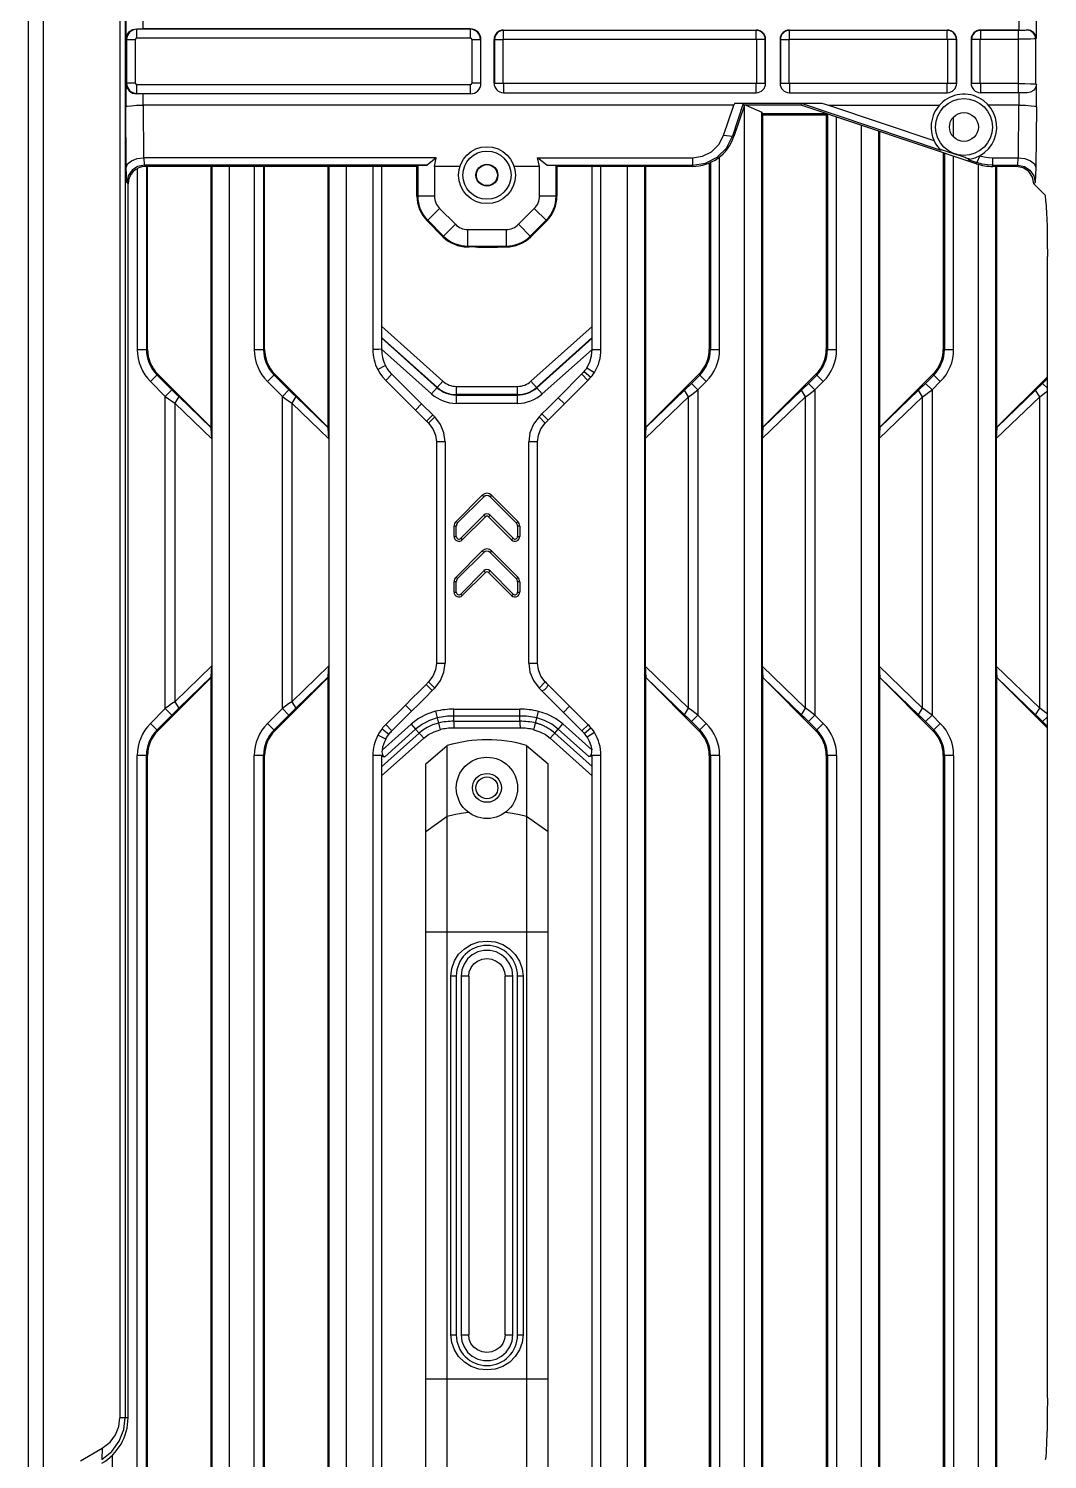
# Model space of a CAD drawing. Header units: millimetres. Extents: x -3132 to 28633, y 682 to 5849.
# Drawn here: x 7383.7 to 7500.1, y 2045.8 to 2209.3 of the extents above; entities that cross this region are included whole.
import ezdxf

# ---------------------------------------------------------------- set-up
doc = ezdxf.new("R2010")
doc.units = ezdxf.units.MM

msp = doc.modelspace()

# ---------------------------------------------------------------- linework, layer by layer
at = {"linetype": 'Continuous'}
for p, q in [((7383.661, 1715.92), (7383.661, 2695.146)), ((7385.328, 2694.142), (7385.328, 1716.924)), ((7394.08, 2360.493), (7394.08, 2050.573)), ((7394.697, 2360.493), (7394.697, 2050.573)), ((7394.752, 2210.744), (7394.752, 2208.033)), ((7396.741, 2209.242), (7396.741, 2210.533)), ((7496.813, 2210.533), (7496.813, 2209.11)), ((7498.803, 2208.182), (7498.803, 2210.744)), ((7434.128, 2209.199), (7396.028, 2209.199)), ((7396.028, 2208.204), (7396.028, 2209.199)), ((7434.128, 2209.242), (7396.741, 2209.242)), ((7434.128, 2209.242), (7434.128, 2208.204)), ((7437.928, 2209.11), (7466.795, 2209.11)), ((7437.928, 2208.072), (7437.928, 2209.11)), ((7466.795, 2209.066), (7437.928, 2209.066)), ((7466.795, 2208.072), (7466.795, 2209.066)), ((7470.595, 2209.11), (7488.628, 2209.11)), ((7470.595, 2208.072), (7470.595, 2209.11)), ((7488.628, 2209.066), (7470.595, 2209.066)), ((7488.628, 2208.072), (7488.628, 2209.066)), ((7496.813, 2209.11), (7492.428, 2209.11)), ((7496.737, 2209.066), (7492.428, 2209.066)), ((7492.428, 2209.066), (7492.428, 2208.072)), ((7496.737, 2209.066), (7496.737, 2201.999)), ((7497.749, 2209.118), (7497.731, 2209.1)), ((7394.752, 2208.033), (7395.857, 2208.033)), ((7394.862, 2208.033), (7394.862, 2203.033)), ((7395.857, 2203.033), (7395.857, 2208.033)), ((7396.028, 2208.204), (7434.128, 2208.204)), ((7434.299, 2208.033), (7435.338, 2208.033)), ((7434.299, 2208.033), (7434.299, 2203.033)), ((7435.338, 2203.033), (7435.338, 2208.033)), ((7436.851, 2208.033), (7437.89, 2208.033)), ((7436.851, 2203.033), (7436.851, 2208.033)), ((7436.895, 2208.033), (7436.895, 2203.033)), ((7437.89, 2208.072), (7466.833, 2208.072)), ((7437.89, 2202.994), (7437.89, 2208.072)), ((7466.833, 2208.072), (7466.833, 2202.994)), ((7467.828, 2208.033), (7466.833, 2208.033)), ((7467.828, 2203.033), (7467.828, 2208.033)), ((7467.871, 2203.033), (7467.871, 2208.033)), ((7469.518, 2208.033), (7470.556, 2208.033)), ((7469.518, 2208.033), (7469.518, 2203.033)), ((7469.561, 2208.033), (7469.561, 2203.033)), ((7470.556, 2208.072), (7488.667, 2208.072)), ((7470.556, 2202.994), (7470.556, 2208.072)), ((7488.667, 2208.072), (7488.667, 2202.994)), ((7489.662, 2208.033), (7488.667, 2208.033)), ((7489.662, 2203.033), (7489.662, 2208.033)), ((7489.705, 2203.033), (7489.705, 2208.033)), ((7491.351, 2208.033), (7491.351, 2203.033)), ((7492.39, 2208.033), (7491.395, 2208.033)), ((7491.395, 2208.033), (7491.395, 2203.033)), ((7492.39, 2208.072), (7496.737, 2208.072)), ((7492.39, 2202.994), (7492.39, 2208.072)), ((7498.726, 2208.105), (7498.803, 2208.182)), ((7498.726, 2202.961), (7498.726, 2208.105)), ((7395.857, 2203.033), (7394.752, 2203.033)), ((7394.752, 2203.033), (7394.752, 2200.322)), ((7434.128, 2202.862), (7396.028, 2202.862)), ((7396.028, 2201.819), (7396.028, 2202.862)), ((7396.028, 2201.867), (7434.128, 2201.867)), ((7434.128, 2201.823), (7396.741, 2201.823)), ((7396.741, 2200.533), (7396.741, 2201.823)), ((7434.128, 2202.862), (7434.128, 2201.867)), ((7435.294, 2203.033), (7434.299, 2203.033)), ((7436.895, 2203.033), (7437.89, 2203.033)), ((7466.833, 2202.994), (7437.89, 2202.994)), ((7437.928, 2202.994), (7437.928, 2201.999)), ((7437.928, 2201.956), (7466.795, 2201.956)), ((7466.795, 2201.999), (7466.795, 2202.994)), ((7466.833, 2203.033), (7467.828, 2203.033)), ((7469.561, 2203.033), (7470.556, 2203.033)), ((7488.667, 2202.994), (7470.556, 2202.994)), ((7470.595, 2202.994), (7470.595, 2201.999)), ((7470.595, 2201.956), (7488.628, 2201.956)), ((7488.628, 2201.999), (7488.628, 2202.994)), ((7488.667, 2203.033), (7489.662, 2203.033)), ((7491.395, 2203.033), (7492.39, 2203.033)), ((7496.737, 2202.994), (7492.39, 2202.994)), ((7492.428, 2202.994), (7492.428, 2201.999)), ((7496.813, 2201.956), (7492.428, 2201.956)), ((7496.813, 2201.956), (7496.813, 2200.533)), ((7497.749, 2201.948), (7497.731, 2201.966)), ((7498.726, 2202.961), (7498.803, 2202.884)), ((7498.803, 2200.322), (7498.803, 2202.884)), ((7394.803, 2193.405), (7394.752, 2200.322)), ((7464.223, 2200.533), (7396.743, 2200.533)), ((7396.743, 2200.533), (7396.788, 2194.511)), ((7463.067, 2197.08), (7464.223, 2200.533)), ((7465.314, 2200.709), (7464.101, 2196.993)), ((7464.339, 2200.742), (7464.223, 2200.533)), ((7465.441, 2200.533), (7464.241, 2196.946)), ((7464.339, 2200.742), (7474.308, 2200.742)), ((7464.339, 2200.742), (7465.314, 2200.709)), ((7465.441, 2200.533), (7465.314, 2200.709)), ((7465.429, 2200.533), (7465.429, 1995.44)), ((7471.948, 2200.533), (7465.441, 2200.533)), ((7465.62, 2200.533), (7467.426, 2199.714)), ((7471.948, 2200.533), (7471.978, 2200.715)), ((7491.943, 2193.843), (7471.948, 2200.533)), ((7471.978, 2200.715), (7474.308, 2200.742)), ((7487.923, 2195.336), (7471.978, 2200.715)), ((7474.308, 2200.742), (7475.072, 2200.533)), ((7475.072, 2200.533), (7487.733, 2200.533)), ((7475.072, 2200.533), (7487.102, 2196.508)), ((7496.812, 2200.533), (7493.323, 2200.533)), ((7496.767, 2194.511), (7496.812, 2200.533)), ((7498.803, 2200.322), (7498.751, 2193.405)), ((7467.422, 2199.713), (7467.436, 2199.532)), ((7467.422, 1997.432), (7467.422, 2199.713)), ((7467.436, 2199.532), (7467.568, 2199.401)), ((7467.567, 2163.729), (7467.567, 2199.401)), ((7474.794, 2199.401), (7467.568, 2199.401)), ((7474.883, 2199.49), (7474.794, 2199.401)), ((7474.794, 2199.401), (7474.794, 2172.617)), ((7474.921, 2199.534), (7474.883, 2199.49)), ((7474.927, 2199.539), (7474.928, 2172.617)), ((7475.982, 2172.617), (7475.982, 2199.183)), ((7489.352, 2196.914), (7489.352, 2199.15)), ((7464.091, 2196.963), (7463.067, 2197.08)), ((7464.241, 2196.946), (7464.101, 2196.993)), ((7478.799, 2198.241), (7478.799, 2008.81)), ((7480.792, 2010.802), (7480.792, 2197.574)), ((7480.937, 2163.729), (7480.937, 2197.525)), ((7488.188, 2195.361), (7488.069, 2195.399)), ((7430.238, 2194.511), (7396.812, 2194.511)), ((7396.812, 2194.511), (7396.849, 2193.661)), ((7429.186, 2193.661), (7396.89, 2193.661)), ((7396.89, 2193.661), (7397.018, 2193.533)), ((7428.119, 2193.623), (7429.186, 2193.661)), ((7430.238, 2194.511), (7429.186, 2193.661)), ((7430.028, 2193.533), (7430.238, 2194.511)), ((7441.819, 2194.511), (7459.499, 2194.511)), ((7442.87, 2193.661), (7441.819, 2194.511)), ((7442.028, 2193.533), (7441.819, 2194.511)), ((7442.87, 2193.661), (7459.499, 2193.661)), ((7442.87, 2193.661), (7443.938, 2193.623)), ((7459.499, 2194.511), (7459.499, 2193.533)), ((7461.424, 2193.971), (7461.424, 2172.617)), ((7461.557, 2194.038), (7461.558, 2172.617)), ((7462.612, 2172.617), (7462.612, 2194.665)), ((7488.164, 2195.107), (7488.164, 2172.617)), ((7488.297, 2195.063), (7488.298, 2172.617)), ((7489.243, 2195.011), (7488.634, 2195.214)), ((7490.333, 2194.646), (7489.243, 2195.011)), ((7489.352, 2172.617), (7489.352, 2194.71)), ((7490.965, 2194.31), (7491.994, 2193.962)), ((7491.984, 2193.966), (7491.943, 2193.843)), ((7492.33, 2194.744), (7491.994, 2193.962)), ((7492.169, 2193.781), (7492.169, 2022.18)), ((7493.846, 2194.511), (7496.767, 2194.511)), ((7493.846, 2193.533), (7493.846, 2194.511)), ((7493.846, 2193.661), (7496.706, 2193.661)), ((7496.537, 2193.533), (7496.664, 2193.661)), ((7496.706, 2193.661), (7496.742, 2194.511)), ((7394.877, 2191.694), (7394.803, 2193.405)), ((7396.074, 2193.261), (7396.074, 2172.617)), ((7428.028, 2193.533), (7397.018, 2193.533)), ((7397.137, 2193.533), (7397.128, 2172.617)), ((7397.262, 2172.617), (7397.262, 2193.533)), ((7404.488, 2193.533), (7404.488, 2163.734)), ((7404.63, 1961.512), (7404.63, 2193.533)), ((7406.627, 1960.447), (7406.627, 2193.533)), ((7409.444, 2193.533), (7409.444, 2172.617)), ((7410.507, 2193.533), (7410.498, 2172.617)), ((7410.632, 2172.617), (7410.632, 2193.533)), ((7417.858, 2193.533), (7417.858, 2163.734)), ((7418, 1961.512), (7418, 2193.533)), ((7419.997, 1960.447), (7419.997, 2193.533)), ((7422.998, 2193.533), (7422.998, 2172.617)), ((7423.997, 2193.533), (7423.997, 2172.648)), ((7428.028, 2193.533), (7428.119, 2193.623)), ((7428.028, 2190.14), (7428.028, 2193.533)), ((7428.119, 2193.623), (7428.119, 2190.14)), ((7432.936, 2193.533), (7430.028, 2193.533)), ((7430.028, 2193.533), (7430.028, 2190.14)), ((7442.028, 2193.533), (7439.12, 2193.533)), ((7442.028, 2190.14), (7442.028, 2193.533)), ((7444.028, 2193.533), (7443.938, 2193.623)), ((7443.938, 2190.14), (7443.938, 2193.623)), ((7459.499, 2193.533), (7444.028, 2193.533)), ((7444.028, 2193.533), (7444.028, 2190.14)), ((7448.059, 2172.633), (7448.059, 2193.533)), ((7449.058, 2172.621), (7449.058, 2193.533)), ((7452.059, 2193.533), (7452.059, 1982.07)), ((7454.052, 1984.062), (7454.052, 2193.533)), ((7454.197, 2163.729), (7454.197, 2193.533)), ((7496.537, 2193.533), (7493.846, 2193.533)), ((7494.162, 2024.172), (7494.162, 2193.533)), ((7494.307, 2163.729), (7494.307, 2193.533)), ((7498.751, 2193.405), (7498.678, 2191.694)), ((7395.028, 2191.543), (7394.877, 2191.694)), ((7395.028, 2050.573), (7395.028, 2191.543)), ((7498.678, 2191.694), (7498.527, 2191.538)), ((7498.527, 2191.538), (7499.819, 2190.241)), ((7430.028, 2190.14), (7428.028, 2190.14)), ((7429.2, 2187.311), (7430.614, 2188.726)), ((7430.614, 2188.726), (7432.421, 2186.919)), ((7439.636, 2186.919), (7441.442, 2188.726)), ((7441.442, 2188.726), (7442.857, 2187.311)), ((7444.028, 2190.14), (7442.028, 2190.14)), ((7431.007, 2185.504), (7429.2, 2187.311)), ((7429.264, 2187.375), (7431.071, 2185.568)), ((7440.986, 2185.568), (7442.793, 2187.375)), ((7442.857, 2187.311), (7441.05, 2185.504)), ((7432.421, 2186.919), (7431.007, 2185.504)), ((7433.835, 2186.333), (7438.221, 2186.333)), ((7433.835, 2184.333), (7433.835, 2186.333)), ((7438.221, 2186.333), (7438.221, 2184.333)), ((7441.05, 2185.504), (7439.636, 2186.919)), ((7433.835, 2184.423), (7438.221, 2184.423)), ((7433.835, 2184.333), (7434.006, 2184.333)), ((7434.998, 2184.301), (7435.093, 2184.263)), ((7436.963, 2184.263), (7435.093, 2184.263)), ((7437.058, 2184.301), (7436.963, 2184.263)), ((7438.05, 2184.333), (7438.221, 2184.333)), ((7500.064, 2052.801), (7500.064, 2183.259)), ((7431.005, 2168.989), (7423.998, 2175.276)), ((7448.058, 2175.25), (7441.056, 2168.986)), ((7396.074, 2172.617), (7397.262, 2172.617)), ((7409.444, 2172.617), (7410.632, 2172.617)), ((7430.371, 2168.283), (7423.998, 2174.001)), ((7423.998, 2173.942), (7430.342, 2168.25)), ((7423.998, 2172.648), (7429.708, 2167.544)), ((7448.058, 2173.978), (7441.688, 2168.279)), ((7441.718, 2168.246), (7448.058, 2173.918)), ((7442.35, 2167.539), (7448.058, 2172.633)), ((7448.059, 2172.633), (7449.058, 2172.618)), ((7461.424, 2172.617), (7462.612, 2172.617)), ((7474.794, 2172.617), (7475.982, 2172.617)), ((7488.164, 2172.617), (7489.352, 2172.617)), ((7424.445, 2170.779), (7423.553, 2170.327)), ((7398.434, 2169.788), (7397.594, 2168.948)), ((7398.339, 2169.693), (7400.027, 2168.006)), ((7404.488, 2163.734), (7398.434, 2169.788)), ((7411.804, 2169.788), (7410.964, 2168.948)), ((7411.709, 2169.693), (7413.397, 2168.006)), ((7417.858, 2163.734), (7411.804, 2169.788)), ((7425.166, 2169.805), (7424.464, 2169.092)), ((7428.57, 2166.406), (7425.166, 2169.805)), ((7446.962, 2169.894), (7444.185, 2167.109)), ((7446.871, 2169.803), (7447.574, 2169.091)), ((7447.138, 2170.091), (7447.904, 2169.449)), ((7447.46, 2170.517), (7448.302, 2169.977)), ((7460.252, 2169.788), (7454.197, 2163.729)), ((7460.347, 2169.693), (7459.397, 2168.743)), ((7461.092, 2168.948), (7460.252, 2169.788)), ((7473.622, 2169.788), (7467.567, 2163.729)), ((7473.717, 2169.693), (7472.767, 2168.743)), ((7474.462, 2168.948), (7473.622, 2169.788)), ((7486.992, 2169.788), (7480.937, 2163.729)), ((7487.087, 2169.693), (7486.137, 2168.743)), ((7487.832, 2168.948), (7486.992, 2169.788)), ((7500.064, 2169.49), (7494.307, 2163.729)), ((7500.064, 2169.3), (7499.507, 2168.743)), ((7397.594, 2168.948), (7399.282, 2167.261)), ((7399.282, 2167.261), (7400.027, 2168.006)), ((7410.964, 2168.948), (7412.652, 2167.261)), ((7412.652, 2167.261), (7413.397, 2168.006)), ((7424.464, 2169.092), (7427.863, 2165.698)), ((7429.708, 2167.544), (7431.005, 2168.989)), ((7432.527, 2168.406), (7439.536, 2168.406)), ((7432.527, 2168.406), (7432.527, 2166.464)), ((7439.536, 2166.464), (7439.536, 2168.406)), ((7441.056, 2168.986), (7442.35, 2167.539)), ((7444.892, 2166.402), (7447.574, 2169.091)), ((7458.611, 2167.97), (7454.184, 2163.696)), ((7459.073, 2167.225), (7458.611, 2167.97)), ((7459.397, 2168.743), (7460.142, 2167.998)), ((7460.142, 2167.998), (7461.092, 2168.948)), ((7460.142, 2167.998), (7460.142, 2130.855)), ((7471.981, 2167.97), (7467.554, 2163.696)), ((7472.443, 2167.225), (7471.981, 2167.97)), ((7472.767, 2168.743), (7473.512, 2167.998)), ((7473.512, 2167.998), (7474.462, 2168.948)), ((7473.512, 2167.998), (7473.512, 2130.855)), ((7485.351, 2167.97), (7480.924, 2163.696)), ((7485.813, 2167.225), (7485.351, 2167.97)), ((7486.137, 2168.743), (7486.882, 2167.998)), ((7486.882, 2167.998), (7487.832, 2168.948)), ((7486.882, 2167.998), (7486.882, 2130.855)), ((7498.721, 2167.97), (7494.294, 2163.696)), ((7499.183, 2167.225), (7498.721, 2167.97)), ((7499.507, 2168.743), (7500.064, 2168.186)), ((7399.282, 2131.592), (7399.282, 2167.261)), ((7400.813, 2167.233), (7400.351, 2166.488)), ((7400.351, 2166.488), (7404.591, 2162.392)), ((7400.351, 2166.488), (7400.351, 2132.365)), ((7404.523, 2163.65), (7400.813, 2167.233)), ((7412.652, 2131.592), (7412.652, 2167.261)), ((7414.183, 2167.233), (7413.721, 2166.488)), ((7413.721, 2166.488), (7417.961, 2162.392)), ((7413.721, 2166.488), (7413.721, 2132.365)), ((7417.893, 2163.65), (7414.183, 2167.233)), ((7428.57, 2166.406), (7427.863, 2165.699)), ((7429.845, 2165.138), (7428.57, 2166.406)), ((7439.536, 2167.457), (7432.527, 2167.457)), ((7432.527, 2167.413), (7439.536, 2167.413)), ((7439.536, 2166.464), (7432.527, 2166.464)), ((7444.184, 2167.109), (7444.892, 2166.403)), ((7454.112, 2162.434), (7459.073, 2167.225)), ((7459.073, 2131.628), (7459.073, 2167.225)), ((7467.482, 2162.434), (7472.443, 2167.225)), ((7472.443, 2131.628), (7472.443, 2167.225)), ((7480.852, 2162.434), (7485.813, 2167.225)), ((7485.813, 2131.628), (7485.813, 2167.225)), ((7494.222, 2162.434), (7499.183, 2167.225)), ((7499.183, 2131.628), (7499.183, 2167.225)), ((7427.863, 2165.698), (7429.14, 2164.429)), ((7429.14, 2164.429), (7429.845, 2165.138)), ((7430.069, 2164.916), (7429.361, 2164.21)), ((7441.991, 2164.924), (7442.699, 2164.218)), ((7443.025, 2164.542), (7442.318, 2165.249)), ((7404.488, 2163.734), (7404.523, 2163.65)), ((7404.591, 2162.392), (7404.523, 2163.65)), ((7417.858, 2163.734), (7417.893, 2163.65)), ((7417.961, 2162.392), (7417.893, 2163.65)), ((7454.181, 2163.698), (7454.112, 2162.434)), ((7454.198, 2163.728), (7454.181, 2163.698)), ((7467.551, 2163.698), (7467.482, 2162.434)), ((7467.568, 2163.728), (7467.551, 2163.698)), ((7480.921, 2163.698), (7480.852, 2162.434)), ((7480.938, 2163.728), (7480.921, 2163.698)), ((7494.291, 2163.698), (7494.222, 2162.434)), ((7494.308, 2163.728), (7494.291, 2163.698)), ((7404.591, 2162.392), (7404.591, 2136.461)), ((7417.961, 2162.392), (7417.961, 2136.461)), ((7431.251, 2162.079), (7430.251, 2162.079)), ((7430.251, 2162.079), (7430.251, 2136.774)), ((7431.251, 2162.079), (7431.252, 2136.775)), ((7441.803, 2162.078), (7440.803, 2162.078)), ((7440.803, 2136.774), (7440.803, 2162.078)), ((7441.803, 2136.774), (7441.803, 2162.078)), ((7454.112, 2162.434), (7454.112, 2136.419)), ((7467.482, 2162.434), (7467.482, 2136.419)), ((7480.852, 2162.434), (7480.852, 2136.419)), ((7494.222, 2162.434), (7494.222, 2136.419)), ((7435.498, 2155.977), (7432.498, 2152.977)), ((7432.675, 2152.801), (7435.675, 2155.801)), ((7435.675, 2155.801), (7435.498, 2155.977)), ((7436.558, 2155.977), (7436.382, 2155.801)), ((7436.382, 2155.801), (7439.382, 2152.801)), ((7439.558, 2152.977), (7436.558, 2155.977)), ((7432.498, 2152.977), (7432.675, 2152.801)), ((7435.675, 2153.679), (7433.04, 2151.045)), ((7433.217, 2150.868), (7435.851, 2153.503)), ((7435.851, 2153.503), (7435.675, 2153.679)), ((7436.382, 2153.679), (7436.205, 2153.503)), ((7436.205, 2153.503), (7438.839, 2150.868)), ((7439.016, 2151.045), (7436.382, 2153.679)), ((7439.382, 2152.801), (7439.558, 2152.977)), ((7432.528, 2152.447), (7432.278, 2152.447)), ((7432.278, 2151.257), (7432.278, 2152.447)), ((7432.278, 2151.257), (7432.528, 2151.257)), ((7432.528, 2151.257), (7432.528, 2152.447)), ((7439.778, 2152.447), (7439.528, 2152.447)), ((7439.528, 2152.447), (7439.528, 2151.257)), ((7439.528, 2151.257), (7439.778, 2151.257)), ((7439.778, 2152.447), (7439.778, 2151.257)), ((7435.498, 2149.614), (7432.498, 2146.614)), ((7433.04, 2151.045), (7433.217, 2150.868)), ((7435.675, 2149.437), (7435.498, 2149.614)), ((7436.558, 2149.614), (7436.382, 2149.437)), ((7439.558, 2146.614), (7436.558, 2149.614)), ((7438.839, 2150.868), (7439.016, 2151.045)), ((7432.675, 2146.437), (7435.675, 2149.437)), ((7436.382, 2149.437), (7439.382, 2146.437)), ((7432.498, 2146.614), (7432.675, 2146.437)), ((7435.675, 2147.315), (7433.04, 2144.681)), ((7433.217, 2144.504), (7435.851, 2147.139)), ((7435.851, 2147.139), (7435.675, 2147.315)), ((7436.382, 2147.315), (7436.205, 2147.139)), ((7436.205, 2147.139), (7438.839, 2144.504)), ((7439.016, 2144.681), (7436.382, 2147.315)), ((7439.382, 2146.437), (7439.558, 2146.614)), ((7432.528, 2146.083), (7432.278, 2146.083)), ((7432.278, 2144.893), (7432.278, 2146.083)), ((7432.278, 2144.893), (7432.528, 2144.893)), ((7432.528, 2144.893), (7432.528, 2146.083)), ((7433.04, 2144.681), (7433.217, 2144.504)), ((7438.839, 2144.504), (7439.016, 2144.681)), ((7439.778, 2146.083), (7439.528, 2146.083)), ((7439.528, 2146.083), (7439.528, 2144.893)), ((7439.528, 2144.893), (7439.778, 2144.893)), ((7439.778, 2146.083), (7439.778, 2144.893)), ((7404.591, 2136.461), (7400.351, 2132.365)), ((7404.523, 2135.203), (7404.591, 2136.461)), ((7417.961, 2136.461), (7413.721, 2132.365)), ((7417.893, 2135.203), (7417.961, 2136.461)), ((7430.252, 2136.775), (7431.252, 2136.775)), ((7440.803, 2136.774), (7441.803, 2136.774)), ((7459.073, 2131.628), (7454.112, 2136.419)), ((7454.112, 2136.419), (7454.181, 2135.15)), ((7472.443, 2131.628), (7467.482, 2136.419)), ((7467.482, 2136.419), (7467.551, 2135.15)), ((7485.813, 2131.628), (7480.852, 2136.419)), ((7480.852, 2136.419), (7480.921, 2135.15)), ((7499.183, 2131.628), (7494.222, 2136.419)), ((7494.222, 2136.419), (7494.291, 2135.15)), ((7398.434, 2129.064), (7404.488, 2135.119)), ((7400.813, 2131.62), (7404.523, 2135.203)), ((7404.488, 2135.119), (7404.523, 2135.203)), ((7404.488, 2135.119), (7404.488, 2025.947)), ((7411.804, 2129.064), (7417.858, 2135.119)), ((7414.183, 2131.62), (7417.893, 2135.203)), ((7417.858, 2135.119), (7417.893, 2135.203)), ((7417.858, 2135.119), (7417.858, 2025.947)), ((7454.186, 2135.154), (7458.611, 2130.883)), ((7454.197, 2135.13), (7460.252, 2129.065)), ((7454.197, 2025.941), (7454.197, 2135.13)), ((7467.556, 2135.154), (7471.981, 2130.883)), ((7467.567, 2135.13), (7473.622, 2129.065)), ((7467.567, 2025.941), (7467.567, 2135.13)), ((7480.926, 2135.154), (7485.351, 2130.883)), ((7480.937, 2135.13), (7486.992, 2129.065)), ((7480.937, 2025.941), (7480.937, 2135.13)), ((7494.296, 2135.154), (7498.721, 2130.883)), ((7494.307, 2135.13), (7500.064, 2129.363)), ((7494.307, 2025.941), (7494.307, 2135.13)), ((7429.075, 2134.359), (7429.781, 2133.651)), ((7430.063, 2133.931), (7429.356, 2134.638)), ((7441.985, 2133.935), (7442.694, 2134.64)), ((7442.319, 2133.602), (7444.761, 2131.154)), ((7445.468, 2131.861), (7443.027, 2134.309)), ((7399.282, 2131.592), (7397.594, 2129.905)), ((7400.027, 2130.847), (7399.282, 2131.592)), ((7400.351, 2132.365), (7400.813, 2131.62)), ((7412.652, 2131.592), (7410.964, 2129.905)), ((7413.397, 2130.847), (7412.652, 2131.592)), ((7413.721, 2132.365), (7414.183, 2131.62)), ((7426.709, 2131.987), (7424.477, 2129.774)), ((7427.415, 2131.279), (7426.709, 2131.987)), ((7432.259, 2131.517), (7439.797, 2131.518)), ((7444.761, 2131.154), (7445.468, 2131.861)), ((7447.586, 2129.749), (7445.468, 2131.861)), ((7458.611, 2130.883), (7459.073, 2131.628)), ((7471.981, 2130.883), (7472.443, 2131.628)), ((7485.351, 2130.883), (7485.813, 2131.628)), ((7498.721, 2130.883), (7499.183, 2131.628)), ((7397.594, 2129.905), (7398.434, 2129.064)), ((7398.339, 2129.159), (7400.027, 2130.847)), ((7410.964, 2129.905), (7411.804, 2129.064)), ((7411.709, 2129.159), (7413.397, 2130.847)), ((7425.176, 2129.058), (7427.415, 2131.279)), ((7430.164, 2131.28), (7430.678, 2129.18)), ((7439.804, 2130.737), (7432.253, 2130.736)), ((7432.253, 2130.137), (7432.253, 2130.736)), ((7432.253, 2130.137), (7439.802, 2130.137)), ((7439.802, 2130.137), (7439.804, 2130.737)), ((7441.401, 2129.178), (7441.919, 2131.276)), ((7444.761, 2131.154), (7446.884, 2129.037)), ((7460.142, 2130.855), (7459.397, 2130.11)), ((7459.397, 2130.11), (7460.347, 2129.159)), ((7461.092, 2129.905), (7460.142, 2130.855)), ((7460.252, 2129.065), (7461.092, 2129.905)), ((7473.512, 2130.855), (7472.767, 2130.11)), ((7472.767, 2130.11), (7473.717, 2129.159)), ((7474.462, 2129.905), (7473.512, 2130.855)), ((7473.622, 2129.065), (7474.462, 2129.905)), ((7486.882, 2130.855), (7486.137, 2130.11)), ((7486.137, 2130.11), (7487.087, 2129.159)), ((7487.832, 2129.905), (7486.882, 2130.855)), ((7486.992, 2129.065), (7487.832, 2129.905)), ((7500.064, 2130.667), (7499.507, 2130.11)), ((7499.507, 2130.11), (7500.064, 2129.553)), ((7424.459, 2128.101), (7423.572, 2128.561)), ((7423.998, 2124.949), (7428.284, 2128.794)), ((7424.04, 2129.288), (7424.826, 2128.67)), ((7427.365, 2129.824), (7424.045, 2126.845)), ((7427.881, 2129.239), (7424.373, 2126.091)), ((7425.176, 2129.058), (7424.477, 2129.774)), ((7427.365, 2129.824), (7427.881, 2129.239)), ((7428.284, 2128.794), (7427.881, 2129.239)), ((7428.284, 2128.794), (7428.43, 2128.632)), ((7428.43, 2128.632), (7428.801, 2128.209)), ((7439.81, 2129.356), (7432.247, 2129.356)), ((7443.635, 2128.636), (7443.263, 2128.214)), ((7443.778, 2128.801), (7443.635, 2128.636)), ((7443.778, 2128.801), (7444.179, 2129.246)), ((7443.778, 2128.801), (7448.058, 2124.972)), ((7447.683, 2126.112), (7444.179, 2129.246)), ((7448.007, 2126.871), (7444.696, 2129.832)), ((7446.884, 2129.037), (7447.586, 2129.749)), ((7447.137, 2128.763), (7447.902, 2129.406)), ((7448.313, 2128.859), (7447.463, 2128.334)), ((7424, 2123.902), (7428.801, 2128.209)), ((7429.028, 2125.267), (7431.492, 2127.359)), ((7431.492, 2033.707), (7431.492, 2127.359)), ((7440.559, 2127.371), (7443.028, 2125.278)), ((7440.559, 2127.371), (7440.559, 2033.695)), ((7443.263, 2128.214), (7448.058, 2123.925)), ((7397.262, 2126.236), (7396.074, 2126.236)), ((7396.074, 2034.83), (7396.074, 2126.236)), ((7397.128, 2034.83), (7397.128, 2126.236)), ((7397.262, 2034.83), (7397.262, 2126.236)), ((7410.632, 2126.236), (7409.444, 2126.236)), ((7409.444, 2034.83), (7409.444, 2126.236)), ((7410.498, 2034.83), (7410.498, 2126.236)), ((7410.632, 2034.83), (7410.632, 2126.236)), ((7424.144, 2126.236), (7422.998, 2126.236)), ((7422.998, 2126.236), (7422.998, 2034.83)), ((7423.999, 2126.157), (7424.373, 2126.091)), ((7424, 2126.157), (7424, 2035.176)), ((7429.028, 2035.798), (7429.028, 2125.267)), ((7443.028, 2035.788), (7443.028, 2125.278)), ((7447.683, 2126.112), (7448.058, 2126.18)), ((7449.058, 2126.232), (7447.89, 2126.232)), ((7448.058, 2035.155), (7448.058, 2126.18)), ((7449.058, 2034.83), (7449.058, 2126.226)), ((7462.612, 2126.236), (7461.424, 2126.236)), ((7461.424, 2126.236), (7461.424, 2034.83)), ((7461.558, 2126.236), (7461.558, 2034.83)), ((7462.612, 2126.236), (7462.612, 2034.83)), ((7475.982, 2126.236), (7474.794, 2126.236)), ((7474.794, 2126.236), (7474.794, 2034.83)), ((7474.928, 2126.236), (7474.928, 2034.83)), ((7475.982, 2126.236), (7475.982, 2034.83)), ((7489.352, 2126.236), (7488.164, 2126.236)), ((7488.164, 2126.236), (7488.164, 2034.83)), ((7488.298, 2126.236), (7488.298, 2034.83)), ((7489.352, 2126.236), (7489.352, 2034.83)), ((7429.028, 2117.532), (7431.492, 2119.307)), ((7440.559, 2119.318), (7443.028, 2117.541)), ((7443.028, 2106.059), (7429.028, 2106.059)), ((7432.528, 2101.033), (7431.906, 2101.033)), ((7431.906, 2060.033), (7431.906, 2101.033)), ((7432.528, 2101.033), (7432.528, 2060.033)), ((7433.943, 2101.033), (7433.078, 2101.033)), ((7433.078, 2101.033), (7433.078, 2060.033)), ((7433.943, 2101.033), (7433.943, 2060.033)), ((7438.978, 2101.033), (7438.111, 2101.033)), ((7438.111, 2060.033), (7438.111, 2101.033)), ((7438.978, 2060.033), (7438.978, 2101.033)), ((7440.149, 2101.033), (7439.528, 2101.033)), ((7439.528, 2060.033), (7439.528, 2101.033)), ((7440.149, 2101.033), (7440.149, 2060.033)), ((7431.906, 2060.033), (7432.528, 2060.033)), ((7433.078, 2060.033), (7433.943, 2060.033)), ((7438.111, 2060.033), (7438.978, 2060.033)), ((7439.528, 2060.033), (7440.149, 2060.033)), ((7429.028, 2055.007), (7443.028, 2055.007)), ((7395.028, 2050.573), (7394.08, 2050.573)), ((7389.58, 2045.665), (7392.08, 2047.109)), ((7392.08, 2047.109), (7392.041, 2045.815)), ((7393.257, 1960.447), (7393.257, 2046.32))]:
    msp.add_line(p, q, dxfattribs=at)
for points in [[(7394.752, 2208.033), (7394.865, 2208.505), (7395.139, 2208.894), (7395.543, 2209.156), (7396.028, 2209.247)], [(7497.731, 2209.1), (7497.645, 2209.087), (7497.425, 2209.076), (7497.106, 2209.069), (7496.737, 2209.066)], [(7498.726, 2208.105), (7498.653, 2208.479), (7498.446, 2208.797), (7498.123, 2209.019), (7497.731, 2209.1)], [(7498.803, 2208.182), (7498.708, 2208.546), (7498.48, 2208.846), (7498.149, 2209.048), (7497.749, 2209.118)], [(7498.726, 2208.105), (7498.555, 2208.092), (7498.12, 2208.081), (7497.482, 2208.074), (7496.737, 2208.072)], [(7394.752, 2203.033), (7394.865, 2202.559), (7395.141, 2202.17), (7395.545, 2201.909), (7396.028, 2201.819)], [(7496.737, 2202.994), (7497.482, 2202.992), (7498.12, 2202.985), (7498.555, 2202.974), (7498.726, 2202.961)], [(7498.803, 2202.884), (7498.708, 2202.521), (7498.482, 2202.221), (7498.15, 2202.018), (7497.749, 2201.948)], [(7394.752, 2200.322), (7394.923, 2200.401), (7395.36, 2200.469), (7395.998, 2200.515), (7396.741, 2200.533)], [(7496.813, 2200.533), (7497.558, 2200.515), (7498.195, 2200.469), (7498.631, 2200.401), (7498.803, 2200.322)], [(7474.921, 2199.544), (7472.445, 2199.539), (7469.95, 2199.534), (7467.436, 2199.532)], [(7459.499, 2194.511), (7460.648, 2194.69), (7461.687, 2195.212), (7462.521, 2196.032), (7463.067, 2197.08)], [(7459.499, 2193.661), (7460.982, 2193.893), (7462.329, 2194.573), (7463.401, 2195.635), (7464.101, 2196.993)], [(7488.069, 2195.399), (7487.968, 2195.431), (7487.885, 2195.456), (7487.823, 2195.474), (7487.787, 2195.483), (7487.779, 2195.483)], [(7488.634, 2195.214), (7488.47, 2195.269), (7488.188, 2195.361)], [(7394.803, 2193.405), (7394.978, 2193.828), (7395.425, 2194.184), (7396.064, 2194.421), (7396.788, 2194.51)], [(7396.89, 2193.661), (7396.112, 2193.504), (7395.48, 2193.086), (7395.043, 2192.457), (7394.877, 2191.694)], [(7490.907, 2194.449), (7490.787, 2194.491), (7490.651, 2194.538), (7490.333, 2194.646)], [(7491.189, 2194.342), (7491.183, 2194.347), (7491.148, 2194.361), (7491.088, 2194.384), (7491.007, 2194.414), (7490.907, 2194.449)], [(7493.846, 2193.661), (7493.218, 2193.695), (7492.596, 2193.796), (7491.984, 2193.966)], [(7492.346, 2194.753), (7492.836, 2194.619), (7493.338, 2194.538), (7493.846, 2194.511)], [(7496.706, 2193.66), (7497.443, 2193.504), (7498.075, 2193.086), (7498.512, 2192.457), (7498.678, 2191.694)], [(7496.767, 2194.51), (7497.498, 2194.419), (7498.129, 2194.184), (7498.573, 2193.832), (7498.751, 2193.405)], [(7498.529, 2191.531), (7498.373, 2192.311), (7497.944, 2192.95), (7497.304, 2193.379), (7496.537, 2193.533)], [(7499.9, 2189.496), (7499.972, 2188.239), (7500.024, 2186.713), (7500.055, 2184.969), (7500.064, 2183.259)], [(7437.061, 2184.302), (7437.232, 2184.318), (7437.586, 2184.329), (7438.05, 2184.333)], [(7423.997, 2172.648), (7423.671, 2172.634), (7423.337, 2172.633), (7422.998, 2172.617)], [(7447.459, 2170.517), (7447.791, 2171.182), (7447.991, 2171.894), (7448.058, 2172.633)], [(7425.166, 2169.805), (7424.877, 2170.119), (7424.637, 2170.446), (7424.445, 2170.779)], [(7423.553, 2170.327), (7423.801, 2169.897), (7424.104, 2169.485), (7424.464, 2169.092)], [(7447.138, 2170.091), (7447.051, 2169.99), (7446.962, 2169.894)], [(7447.138, 2170.091), (7447.256, 2170.235), (7447.361, 2170.373), (7447.459, 2170.517)], [(7447.574, 2169.091), (7447.685, 2169.203), (7447.797, 2169.324), (7447.904, 2169.449)], [(7447.904, 2169.449), (7448.048, 2169.625), (7448.182, 2169.801), (7448.302, 2169.977)], [(7400.813, 2167.233), (7400.559, 2167.48), (7400.296, 2167.737), (7400.027, 2168.006)], [(7414.183, 2167.233), (7413.929, 2167.48), (7413.666, 2167.737), (7413.397, 2168.006)], [(7459.397, 2168.743), (7459.127, 2168.475), (7458.865, 2168.217), (7458.611, 2167.97)], [(7459.073, 2167.225), (7459.423, 2167.475), (7459.78, 2167.733), (7460.142, 2167.998)], [(7472.767, 2168.743), (7472.497, 2168.475), (7472.235, 2168.217), (7471.981, 2167.97)], [(7472.443, 2167.225), (7472.793, 2167.475), (7473.15, 2167.733), (7473.512, 2167.998)], [(7486.137, 2168.743), (7485.867, 2168.475), (7485.605, 2168.217), (7485.351, 2167.97)], [(7485.813, 2167.225), (7486.163, 2167.475), (7486.52, 2167.733), (7486.882, 2167.998)], [(7499.507, 2168.743), (7499.237, 2168.475), (7498.975, 2168.217), (7498.721, 2167.97)], [(7499.183, 2167.225), (7499.533, 2167.475), (7499.89, 2167.733), (7500.064, 2167.861)], [(7399.282, 2167.261), (7399.644, 2166.996), (7400.001, 2166.738), (7400.351, 2166.488)], [(7412.652, 2167.261), (7413.014, 2166.996), (7413.371, 2166.738), (7413.721, 2166.488)], [(7444.185, 2167.109), (7443.561, 2166.485), (7442.937, 2165.866), (7442.318, 2165.249)], [(7443.025, 2164.542), (7443.651, 2165.166), (7444.275, 2165.785), (7444.892, 2166.402)], [(7429.361, 2164.21), (7429.853, 2163.562), (7430.151, 2162.839), (7430.251, 2162.079)], [(7431.251, 2162.078), (7431.117, 2163.098), (7430.72, 2164.061), (7430.069, 2164.916)], [(7441.991, 2164.924), (7441.338, 2164.068), (7440.938, 2163.1), (7440.803, 2162.078)], [(7441.803, 2162.078), (7441.904, 2162.842), (7442.204, 2163.569), (7442.699, 2164.218)], [(7430.251, 2136.774), (7430.15, 2136.011), (7429.85, 2135.286), (7429.356, 2134.638)], [(7430.063, 2133.931), (7430.717, 2134.787), (7431.116, 2135.753), (7431.251, 2136.775)], [(7440.803, 2136.774), (7440.937, 2135.754), (7441.335, 2134.79), (7441.985, 2133.935)], [(7442.694, 2134.64), (7442.201, 2135.289), (7441.903, 2136.013), (7441.803, 2136.774)], [(7467.562, 2135.125), (7467.559, 2135.135), (7467.559, 2135.144), (7467.556, 2135.154)], [(7480.932, 2135.125), (7480.929, 2135.135), (7480.929, 2135.144), (7480.926, 2135.154)], [(7494.302, 2135.125), (7494.299, 2135.135), (7494.299, 2135.144), (7494.296, 2135.154)], [(7429.075, 2134.359), (7428.271, 2133.556), (7427.483, 2132.764), (7426.709, 2131.987)], [(7427.415, 2131.279), (7428.205, 2132.072), (7428.994, 2132.864), (7429.781, 2133.651)], [(7442.319, 2133.602), (7442.641, 2133.758), (7442.878, 2133.996), (7443.027, 2134.309)], [(7400.351, 2132.365), (7400.001, 2132.115), (7399.644, 2131.857), (7399.282, 2131.592)], [(7400.027, 2130.847), (7400.297, 2131.116), (7400.559, 2131.373), (7400.813, 2131.62)], [(7413.721, 2132.365), (7413.371, 2132.115), (7413.014, 2131.857), (7412.652, 2131.592)], [(7413.397, 2130.847), (7413.667, 2131.116), (7413.929, 2131.373), (7414.183, 2131.62)], [(7432.253, 2130.736), (7432.255, 2130.955), (7432.259, 2131.517)], [(7439.804, 2130.737), (7439.804, 2130.955), (7439.797, 2131.518)], [(7460.142, 2130.855), (7459.78, 2131.12), (7459.423, 2131.378), (7459.073, 2131.628)], [(7473.512, 2130.855), (7473.15, 2131.12), (7472.793, 2131.378), (7472.443, 2131.628)], [(7486.882, 2130.855), (7486.52, 2131.12), (7486.163, 2131.378), (7485.813, 2131.628)], [(7500.064, 2130.992), (7499.89, 2131.12), (7499.533, 2131.378), (7499.183, 2131.628)], [(7430.164, 2131.28), (7429.153, 2130.943), (7428.213, 2130.453), (7427.365, 2129.824)], [(7430.35, 2130.521), (7429.48, 2130.233), (7428.652, 2129.807), (7427.881, 2129.239)], [(7430.493, 2129.939), (7429.799, 2129.716), (7429.207, 2129.437), (7428.706, 2129.123), (7428.284, 2128.794)], [(7432.254, 2130.137), (7432.251, 2129.918), (7432.247, 2129.356)], [(7439.802, 2130.137), (7439.803, 2129.919), (7439.81, 2129.356)], [(7443.778, 2128.801), (7443.614, 2128.938), (7443.458, 2129.057), (7443.31, 2129.162), (7443.172, 2129.254), (7443.042, 2129.334), (7442.92, 2129.405), (7442.806, 2129.468), (7442.699, 2129.523), (7442.598, 2129.572), (7442.504, 2129.616), (7442.414, 2129.656), (7442.329, 2129.692), (7442.248, 2129.725), (7442.172, 2129.754), (7442.103, 2129.78), (7442.039, 2129.802), (7441.979, 2129.822), (7441.924, 2129.84), (7441.873, 2129.856), (7441.825, 2129.871), (7441.779, 2129.885), (7441.735, 2129.897), (7441.694, 2129.908), (7441.656, 2129.918), (7441.621, 2129.927), (7441.589, 2129.935)], [(7444.179, 2129.246), (7443.436, 2129.796), (7442.612, 2130.224), (7441.732, 2130.518)], [(7444.696, 2129.832), (7443.855, 2130.455), (7442.922, 2130.94), (7441.919, 2131.276)], [(7458.611, 2130.883), (7458.865, 2130.636), (7459.128, 2130.378), (7459.397, 2130.11)], [(7471.981, 2130.883), (7472.235, 2130.636), (7472.498, 2130.378), (7472.767, 2130.11)], [(7485.351, 2130.883), (7485.605, 2130.636), (7485.868, 2130.378), (7486.137, 2130.11)], [(7498.721, 2130.883), (7498.975, 2130.636), (7499.238, 2130.378), (7499.507, 2130.11)], [(7424.04, 2129.288), (7423.863, 2129.048), (7423.706, 2128.804), (7423.571, 2128.561)], [(7424.459, 2128.101), (7424.565, 2128.291), (7424.687, 2128.482), (7424.826, 2128.67)], [(7428.801, 2128.209), (7429.367, 2128.626), (7429.999, 2128.954), (7430.678, 2129.18)], [(7441.401, 2129.178), (7442.076, 2128.952), (7442.702, 2128.627), (7443.263, 2128.214)], [(7444.179, 2129.246), (7444.324, 2129.41), (7444.501, 2129.611), (7444.696, 2129.832)], [(7446.884, 2129.037), (7446.97, 2128.95), (7447.054, 2128.858), (7447.137, 2128.763)], [(7447.469, 2128.323), (7447.362, 2128.477), (7447.256, 2128.618), (7447.137, 2128.763)], [(7447.469, 2128.323), (7447.708, 2127.871), (7447.89, 2127.38), (7448.007, 2126.871)], [(7447.902, 2129.406), (7447.799, 2129.526), (7447.694, 2129.64), (7447.586, 2129.749)], [(7448.313, 2128.859), (7448.188, 2129.042), (7448.052, 2129.224), (7447.902, 2129.406)], [(7424.045, 2126.845), (7424.029, 2126.652), (7424.042, 2126.484), (7424.082, 2126.344), (7424.144, 2126.236)], [(7447.993, 2126.428), (7448.018, 2126.556), (7448.023, 2126.704), (7448.006, 2126.871)], [(7424.144, 2126.236), (7424.209, 2126.168), (7424.285, 2126.119), (7424.373, 2126.091)], [(7447.683, 2126.112), (7447.763, 2126.137), (7447.834, 2126.178), (7447.89, 2126.232)], [(7447.894, 2126.235), (7447.951, 2126.32), (7447.993, 2126.428)], [(7431.492, 2119.307), (7432.287, 2119.492), (7433.09, 2119.641), (7433.9, 2119.754)], [(7438.161, 2119.758), (7438.967, 2119.647), (7439.768, 2119.5), (7440.559, 2119.318)], [(7431.906, 2101.033), (7432.002, 2101.893), (7432.311, 2102.76), (7432.797, 2103.517), (7433.446, 2104.151), (7434.237, 2104.635), (7435.108, 2104.932), (7436.046, 2105.033)], [(7438.978, 2101.033), (7438.896, 2101.726), (7438.645, 2102.393), (7438.241, 2102.984), (7437.705, 2103.46), (7437.074, 2103.791), (7436.383, 2103.961), (7435.673, 2103.962), (7434.983, 2103.791), (7434.35, 2103.459), (7433.816, 2102.984), (7433.411, 2102.393), (7433.161, 2101.726), (7433.078, 2101.033)], [(7436.046, 2105.033), (7436.968, 2104.927), (7437.835, 2104.628), (7438.624, 2104.139), (7439.272, 2103.499), (7439.754, 2102.74), (7440.056, 2101.877), (7440.149, 2101.033)], [(7433.943, 2101.033), (7434.008, 2101.524), (7434.208, 2102.002), (7434.534, 2102.421), (7434.969, 2102.75), (7435.48, 2102.958), (7436.027, 2103.029), (7436.576, 2102.958), (7437.087, 2102.749), (7437.521, 2102.421), (7437.847, 2102.001), (7438.047, 2101.524), (7438.111, 2101.033)], [(7436.046, 2056.033), (7435.117, 2056.132), (7434.243, 2056.428), (7433.446, 2056.915), (7432.792, 2057.555), (7432.306, 2058.317), (7432, 2059.184), (7431.906, 2060.033)], [(7433.078, 2060.033), (7433.161, 2059.339), (7433.411, 2058.671), (7433.817, 2058.08), (7434.353, 2057.605), (7434.987, 2057.273), (7435.676, 2057.104), (7436.381, 2057.104), (7437.071, 2057.273), (7437.703, 2057.605), (7438.239, 2058.08), (7438.645, 2058.671), (7438.895, 2059.339), (7438.978, 2060.033)], [(7438.111, 2060.033), (7438.047, 2059.542), (7437.847, 2059.065), (7437.521, 2058.645), (7437.088, 2058.317), (7436.578, 2058.108), (7436.025, 2058.037), (7435.476, 2058.109), (7434.966, 2058.318), (7434.532, 2058.646), (7434.206, 2059.066), (7434.008, 2059.543), (7433.943, 2060.033)], [(7440.149, 2060.033), (7440.054, 2059.178), (7439.748, 2058.315), (7439.268, 2057.561), (7438.626, 2056.928), (7437.842, 2056.442), (7436.978, 2056.141), (7436.046, 2056.033)], [(7500.064, 2052.801), (7500.054, 2051.055), (7500.024, 2049.37), (7499.975, 2047.902), (7499.906, 2046.62)], [(7392.041, 2045.815), (7393.169, 2046.733), (7394.017, 2047.901), (7394.529, 2049.214), (7394.697, 2050.573)], [(7392.08, 2047.109), (7392.961, 2047.797), (7393.581, 2048.638), (7393.954, 2049.574), (7394.08, 2050.573)], [(7499.906, 2046.62), (7499.878, 2046.159), (7499.849, 2045.871), (7499.82, 2045.753)]]:
    msp.add_lwpolyline(points, dxfattribs=at)
for centre, radius in [((7490.528, 2198.033), 3.25), ((7490.528, 2198.033), 1.65), ((7436.028, 2192.533), 3.25), ((7436.028, 2192.533), 2.75), ((7436.028, 2192.533), 1.25), ((7436.028, 2192.533), 1.2), ((7436.028, 2122.533), 3.5), ((7436.028, 2122.533), 1.65), ((7436.028, 2122.533), 1.25)]:
    msp.add_circle(centre, radius, dxfattribs=at)
for centre, radius, start, end in [((7396.028, 2208.033), 1.166, 90, 180), ((7434.128, 2208.033), 1.21, 0, 90), ((7434.128, 2208.033), 1.166, 0, 90), ((7437.928, 2208.033), 1.077, 90, 180), ((7437.928, 2208.033), 1.034, 90, 180), ((7466.795, 2208.033), 1.077, 0, 90), ((7466.795, 2208.033), 1.034, 0, 90), ((7470.595, 2208.033), 1.077, 90, 180), ((7470.595, 2208.033), 1.034, 90, 180), ((7488.628, 2208.033), 1.077, 0, 90), ((7488.628, 2208.033), 1.034, 0, 90), ((7492.428, 2208.033), 1.077, 90, 180), ((7492.428, 2208.033), 1.034, 90, 180), ((7396.028, 2208.033), 0.171, 90, 180), ((7434.128, 2208.033), 0.171, 0, 90), ((7396.028, 2203.033), 1.166, 180, 270), ((7396.028, 2203.033), 0.171, 180, 270), ((7434.128, 2203.033), 1.21, 270, 0), ((7434.128, 2203.033), 0.171, 270, 0), ((7437.928, 2203.033), 1.077, 180, 270), ((7466.795, 2203.033), 1.077, 270, 0), ((7470.595, 2203.033), 1.077, 180, 270), ((7488.628, 2203.033), 1.077, 270, 0), ((7492.428, 2203.033), 1.077, 180, 270), ((7490.528, 2198.033), 3.75, 280.15691, 225.98933), ((7459.499, 2198.533), 5, 270, 341.5), ((7493.846, 2199.533), 6, 251.5, 270), ((7432.028, 2190.14), 4, 180, 225), ((7432.028, 2190.14), 3.91, 180, 225), ((7432.028, 2190.14), 2, 180, 225), ((7440.028, 2190.14), 2, 315, 0), ((7440.028, 2190.14), 3.91, 315, 0), ((7440.028, 2190.14), 4, 315, 0), ((7433.835, 2188.333), 4, 225, 270), ((7433.835, 2188.333), 3.91, 225, 270), ((7433.835, 2188.333), 2, 225, 270), ((7438.221, 2188.333), 2, 270, 315), ((7438.221, 2188.333), 3.91, 270, 315), ((7438.221, 2188.333), 4, 270, 315), ((7401.262, 2172.617), 5.188, 180.00001, 224.99999), ((7401.262, 2172.617), 4.134, 180.00001, 224.99999), ((7401.262, 2172.617), 4, 180, 225), ((7414.632, 2172.617), 5.188, 180.00001, 224.99999), ((7414.632, 2172.617), 4.134, 180.00001, 224.99999), ((7414.632, 2172.617), 4, 180, 225), ((7427.998, 2172.617), 5, 180.00001, 207.25081), ((7427.998, 2172.617), 4, 179.55311, 207.34622), ((7444.058, 2172.617), 4.998, 328.1199, 0.0467), ((7457.424, 2172.617), 4, 314.99932, 360), ((7457.424, 2172.617), 4.134, 315, 0), ((7457.424, 2172.617), 5.188, 315, 360), ((7470.794, 2172.617), 4, 314.99932, 360), ((7470.794, 2172.617), 4.134, 315, 0), ((7470.794, 2172.617), 5.188, 315, 360), ((7484.164, 2172.617), 4, 314.99932, 360), ((7484.164, 2172.617), 4.134, 315, 0), ((7484.164, 2172.617), 5.188, 315, 360), ((7432.527, 2170.685), 4.221, 228.10034, 270), ((7432.527, 2170.685), 3.272, 228.10034, 270), ((7432.527, 2170.685), 3.228, 228.10034, 270), ((7432.527, 2170.685), 2.279, 228.10034, 270), ((7439.536, 2170.685), 2.279, 270, 311.81292), ((7439.536, 2170.685), 3.228, 270, 311.81292), ((7439.536, 2170.685), 3.272, 270, 311.81292), ((7439.536, 2170.685), 4.221, 270, 311.81292), ((7485.326, 2220.927), 79.68, 225.15875, 225.38203), ((7485.326, 2220.927), 78.68, 225.15875, 225.38802), ((7386.512, 2221.055), 78.922, 314.66524, 314.9997), ((7386.512, 2221.055), 79.922, 314.67015, 314.9997), ((7436.028, 2155.447), 0.75, 45.00003, 134.99998), ((7436.028, 2155.447), 0.5, 45.00006, 134.99998), ((7433.028, 2152.447), 0.75, 135, 179.99994), ((7433.028, 2152.447), 0.5, 135, 179.99995), ((7436.028, 2153.326), 0.5, 44.99999, 134.99998), ((7436.028, 2153.326), 0.25, 44.99997, 134.99998), ((7439.028, 2152.447), 0.5, 0, 44.99999), ((7439.028, 2152.447), 0.75, 0, 44.99999), ((7432.828, 2151.257), 0.55, 180.00004, 315), ((7432.828, 2151.257), 0.3, 180.00001, 315), ((7439.228, 2151.257), 0.55, 225.00013, 0), ((7439.228, 2151.257), 0.3, 225.00005, 0), ((7436.028, 2149.083), 0.75, 45.00003, 134.99998), ((7436.028, 2149.083), 0.5, 45.00005, 134.99998), ((7433.028, 2146.083), 0.75, 135, 179.99994), ((7433.028, 2146.083), 0.5, 135, 179.99995), ((7436.028, 2146.962), 0.5, 44.99999, 134.99998), ((7436.028, 2146.962), 0.25, 44.99997, 134.99998), ((7439.028, 2146.083), 0.5, 0, 44.99999), ((7439.028, 2146.083), 0.75, 0, 44.99999), ((7432.828, 2144.893), 0.55, 180.00004, 315), ((7432.828, 2144.893), 0.3, 180.00002, 315), ((7439.228, 2144.893), 0.55, 225.00013, 0), ((7439.228, 2144.893), 0.3, 225.00005, 0), ((7485.366, 2077.912), 79.718, 134.63613, 134.92039), ((7485.366, 2077.912), 78.718, 134.63124, 134.92039), ((7386.539, 2077.807), 78.896, 45.00752, 45.34992), ((7386.539, 2077.807), 79.896, 45.00706, 45.34398), ((7432.143, 2123.197), 8.321, 89.20327, 103.75483), ((7439.922, 2123.192), 8.327, 76.12723, 90.86085), ((7401.262, 2126.236), 5.188, 135, 179.99999), ((7414.632, 2126.236), 5.188, 135, 179.99999), ((7432.143, 2123.197), 7.54, 89.165, 103.75457), ((7432.143, 2123.197), 6.94, 89.08577, 103.75457), ((7439.922, 2123.192), 6.946, 76.12675, 90.9897), ((7439.922, 2123.192), 7.546, 76.12675, 90.89923), ((7457.424, 2126.236), 5.188, 0, 45), ((7470.794, 2126.236), 5.188, 0, 45), ((7484.164, 2126.236), 5.188, 0, 45), ((7401.262, 2126.236), 4.134, 135, 180), ((7401.262, 2126.236), 4, 135, 179.99999), ((7414.632, 2126.236), 4.134, 135, 180), ((7414.632, 2126.236), 4, 135, 179.99999), ((7427.998, 2126.236), 5, 152.29305, 179.99998), ((7427.912, 2126.243), 4.926, 134.20715, 141.80986), ((7427.912, 2126.243), 3.926, 134.18435, 141.81021), ((7432.143, 2123.197), 6.16, 89.03448, 103.75508), ((7439.922, 2123.192), 6.165, 76.12591, 91.04188), ((7444.058, 2126.236), 4.999, 359.88758, 31.65316), ((7457.424, 2126.236), 4, 0, 45.00069), ((7457.424, 2126.236), 4.134, 0, 45), ((7470.794, 2126.236), 4, 0, 45.00069), ((7470.794, 2126.236), 4.134, 0, 45), ((7484.164, 2126.236), 4, 0, 45.00069), ((7484.164, 2126.236), 4.134, 0, 45), ((7427.998, 2126.236), 4, 152.21432, 171.23717), ((7436.028, 2101.033), 3.5, 0.00002, 180.00002), ((7436.028, 2060.033), 3.5, 180.00002, 0), ((7389.028, 2050.573), 6, 300, 0)]:
    msp.add_arc(centre, radius, start, end, dxfattribs=at)
for centre, major_axis, ratio, start_param, end_param in [((7396.741, 2209.312), (1.991, 0), 0.0349208, -1.937141, -1.5707963), ((7496.813, 2209.179), (1.991, 0), 0.0349208, -1.5707963, -1.0814008), ((7396.741, 2201.754), (1.991, 0), 0.0349208, 1.5707963, 1.937141), ((7496.813, 2201.887), (1.991, 0), 0.0349208, 1.0814008, 1.5707963), ((7397.02, 2191.541), (-1.41, 1.41), 0.9987828, -0.7847892, 0.7847892), ((7499.819, 2181.756), (-0.005, 8.488), 0.0246777, -0.4231289, -0.0247027), ((7434.006, 2184.298), (0.996, 0), 0.0349208, 0.0872665, 1.5707963), ((7436.046, 2109.583), (0, -18.45), 0.92139, 2.8728964, 3.4127624)]:
    msp.add_ellipse(centre, major_axis=major_axis, ratio=ratio, start_param=start_param, end_param=end_param, dxfattribs=at)

doc.saveas('drawing.dxf')
